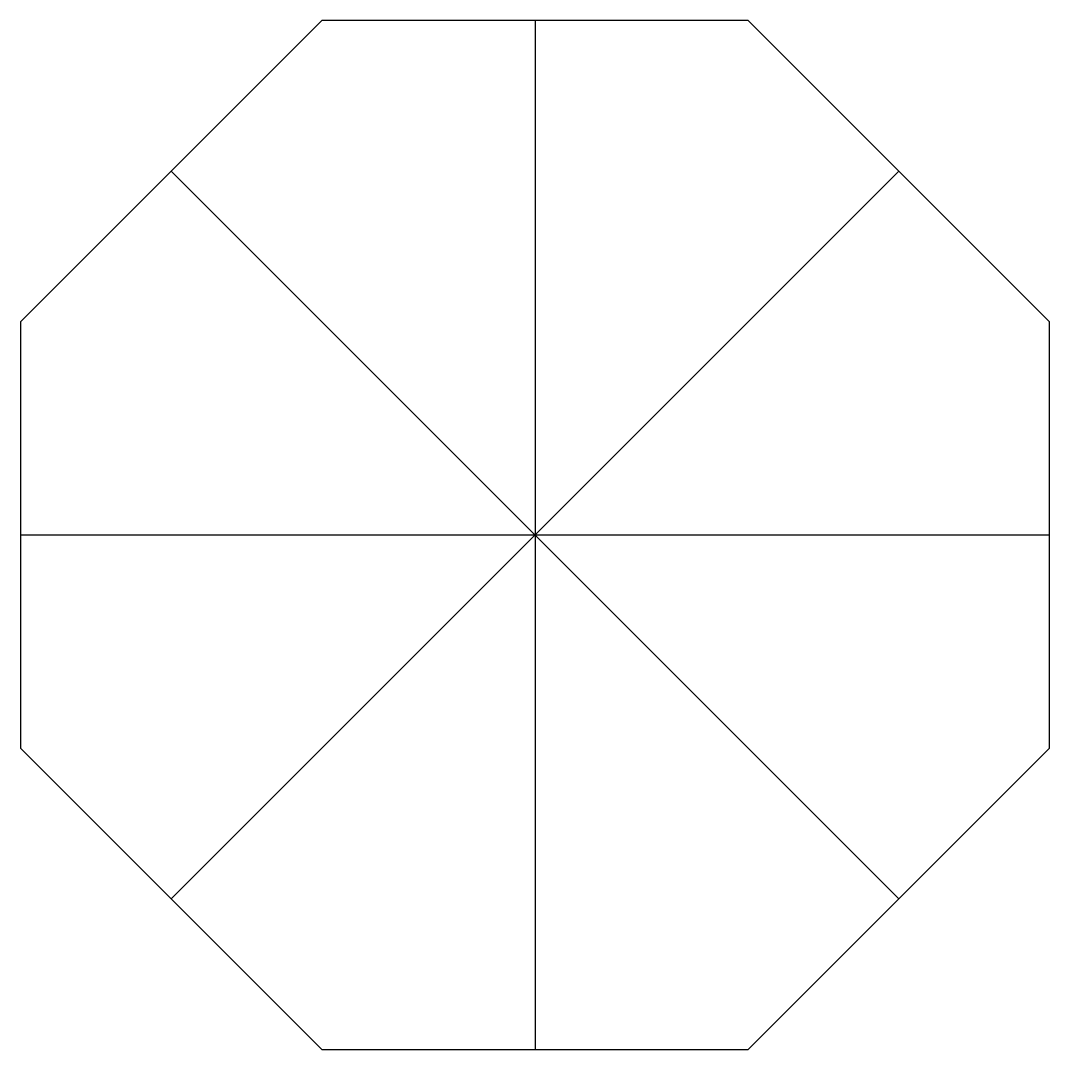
# Model space of a CAD drawing. Header units: centimetres. Extents: x -7.3 to 7.3, y -7.3 to 7.2.
import ezdxf

# ---------------------------------------------------------------- set-up
doc = ezdxf.new("R2010")
doc.units = ezdxf.units.CM
doc.layers.get('0').update_dxf_attribs({"linetype": 'CONTINUOUS'})

msp = doc.modelspace()

# ---------------------------------------------------------------- linework, layer by layer
for p, q in [((0, 7.25), (0, -7.25)), ((5.127, 5.127), (-5.127, -5.127)), ((-5.127, 5.127), (5.127, -5.127)), ((0, 0.2), (0, -0.2)), ((-7.25, 0), (7.25, 0)), ((-0.2, 0), (0.2, 0))]:
    msp.add_line(p, q)
msp.add_lwpolyline([(-3.003, 7.25), (-7.25, 3.003), (-7.25, -3.003), (-3.003, -7.25), (3.003, -7.25), (7.25, -3.003), (7.25, 3.003), (3.003, 7.25)], close=True)

doc.saveas('drawing.dxf')
